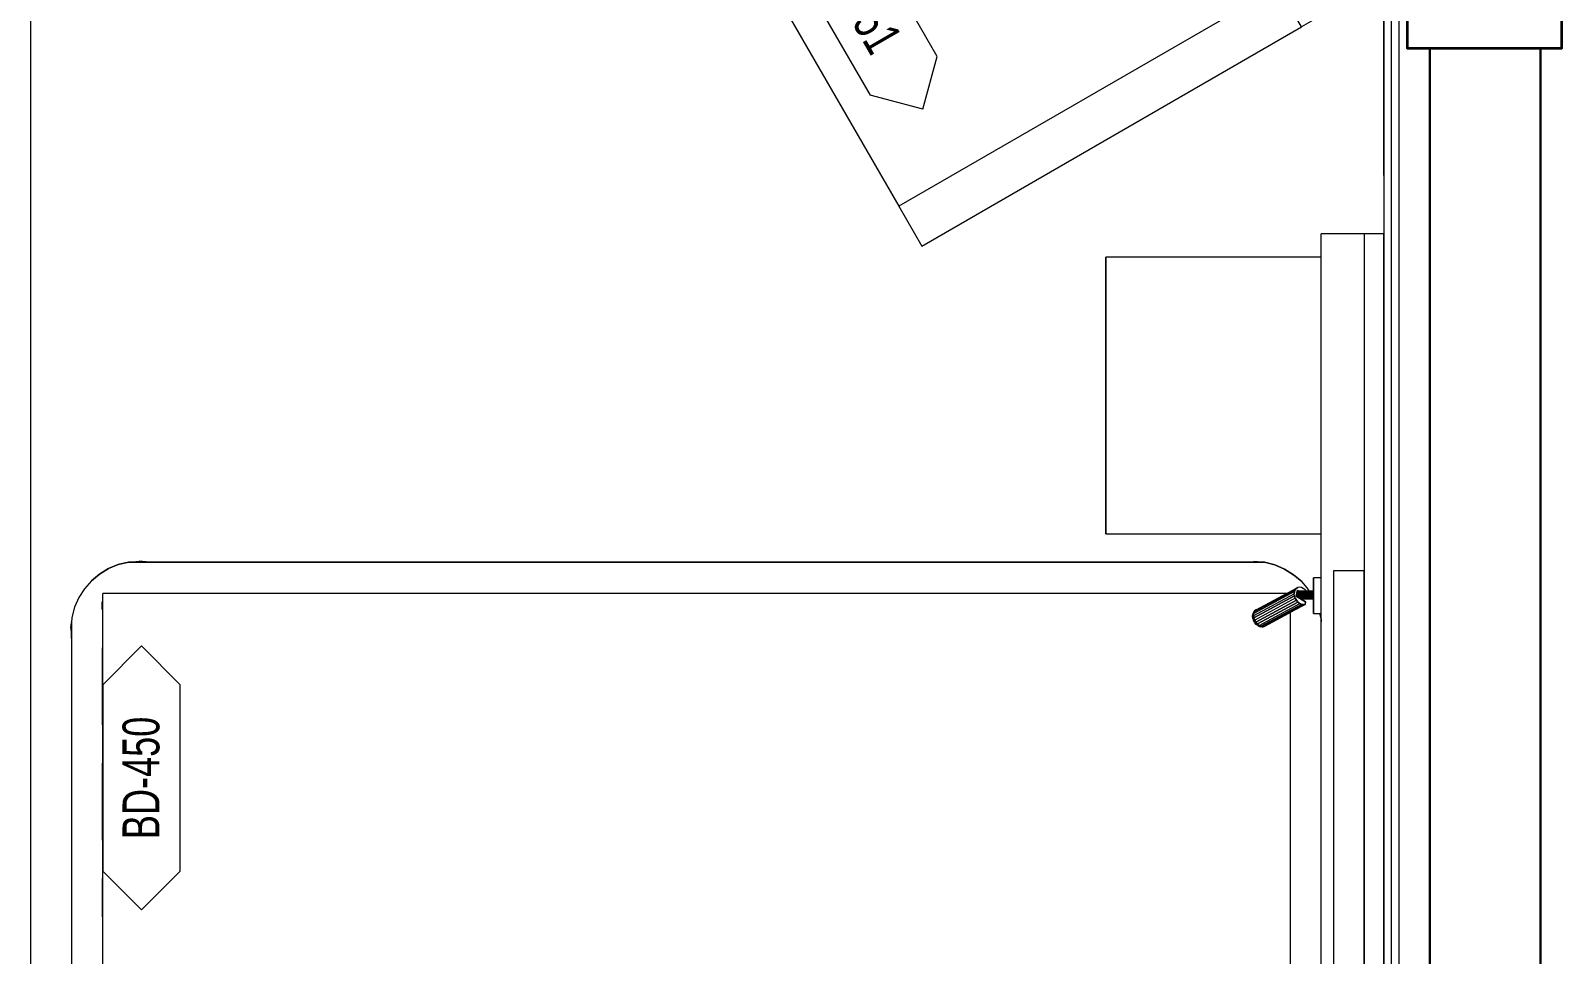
# Model space of a CAD drawing. Header units: centimetres. Extents: x 118932 to 154602, y -32682 to -23521.
# Drawn here: x 139624.1 to 139872.9, y -29733.5 to -29583.4 of the extents above; entities that cross this region are included whole.
import ezdxf
from ezdxf.enums import TextEntityAlignment as Align

# ---------------------------------------------------------------- set-up
doc = ezdxf.new("R2010")
doc.units = ezdxf.units.CM
doc.header["$LTSCALE"] = 50
doc.header["$MEASUREMENT"] = 0
doc.linetypes.add('HIDDEN', pattern=[0.375, 0.25, -0.125])
for name, color, linetype, lineweight, true_color in [('GEN_00_BL_Yazı', 7, 'Continuous', 0, 0x4f5250), ('GEN_01_TA_Kolon', 7, 'Continuous', 35, 0xd05d28), ('GEN_02_TF_Mobilya', 7, 'Continuous', 5, 0x745e3d), ('GEN_05_ML_Alçıpan_giydirme', 7, 'Continuous', 18, 0x7ebab5), ('KALACAK DUVARLAR', 7, 'Continuous', 30, 0x005387)]:
    doc.layers.add(name, color=color, linetype=linetype, lineweight=lineweight, true_color=true_color)
doc.layers.add('GEN_02_TF_Halı', color=7, linetype='Continuous', lineweight=5, true_color=0x903373, transparency=0.8)
doc.styles.add('Arial_6', font='arial.ttf', dxfattribs={"height": 59.5325})

# ---------------------------------------------------------------- blocks, each defined once
blk = doc.blocks.new('LEVEL 0_B BLOK_KOLON')
at = {"layer": 'GEN_01_TA_Kolon'}
blk.add_lwpolyline([(-1144, 96.89), (-1144, 96.89), (-1119, 96.89), (-1119, 96.89), (-1119, -0.11), (-1119, -0.11), (-1144, -0.11)], close=True, dxfattribs=at)
blk = doc.blocks.new('KALACAK DUVALAR LEVEL 0 B BLOK')
at = {"layer": 'KALACAK DUVARLAR'}
for points in [[(-1254.88, -145.86), (-1254.88, -486.67)], [(-1254.88, -685.9), (-1254.88, -685.9), (-1254.88, -145.9)], [(-1236.88, -685.9), (-1236.88, -145.86)]]:
    blk.add_lwpolyline(points, dxfattribs=at)
blk = doc.blocks.new('DUVAR LEVEL 0 B LBOK')
at = {"layer": 'GEN_05_ML_Alçıpan_giydirme', "elevation": 0}
blk.add_lwpolyline([(-527.95, 817.44), (-527.95, 320.95), (-525.45, 320.95), (-525.45, 817.44)], close=True, dxfattribs=at)
blk.add_lwpolyline([(-526.7, 320.95), (-526.7, 817.44)], dxfattribs=at)
blk = doc.blocks.new('FFE-Tag')
at = {"color": 0}
blk.add_wipeout([(-8.76, 0), (-6.19, 2.57), (6.19, 2.57), (8.76, 0), (6.19, -2.57), (-6.19, -2.57)], dxfattribs=at).dxf.layer = 'GEN_00_BL_Yazı'
at = {"layer": 'GEN_00_BL_Yazı', "color": 0}
for p, q in [((-8.76, 0), (-6.19, 2.57)), ((6.19, 2.57), (-6.19, 2.57)), ((8.76, 0), (6.19, 2.57)), ((-8.76, 0), (-6.19, -2.57)), ((8.76, 0), (6.19, -2.57)), ((-6.19, -2.57), (6.19, -2.57))]:
    blk.add_line(p, q, dxfattribs=at)
blk = doc.blocks.new('UP-451_LoungeChair')
at = {"layer": 'GEN_02_TF_Mobilya'}
for p, q in [((-406.4, 406.4), (-331.4, 406.4)), ((-406.4, -144.9), (-406.4, 406.4)), ((-331.4, 406.4), (331.4, 406.4)), ((-331.4, 406.4), (-331.4, -126.6)), ((331.4, 406.4), (406.4, 406.4)), ((331.4, -306.4), (331.4, 406.4)), ((406.4, 406.4), (406.4, -306.4)), ((-406.4, -306.4), (-406.4, -144.9)), ((-331.4, -126.6), (-331.4, -306.4)), ((-331.4, -230.2), (331.4, -230.2)), ((406.4, -306.4), (-406.4, -306.4)), ((-406.4, -306.4), (-406.4, -406.4)), ((406.4, -406.4), (406.4, -306.4)), ((-406.4, -406.4), (406.4, -406.4))]:
    blk.add_line(p, q, dxfattribs=at)
at = {"layer": 'GEN_00_BL_Yazı', "xscale": -24.48801272789174, "yscale": 24.48801272789174, "zscale": 24.48801272789174, "rotation": 179.9999999999789}
blk.add_blockref('FFE-Tag', (0, 293.4), dxfattribs=at)
at = {"layer": 'GEN_00_BL_Yazı', "style": 'Arial_6', "width": 0.7}
blk.add_attdef('KOD', text='', height=60, rotation=360, dxfattribs=at).set_placement((0, 293.4), align=Align.MIDDLE_CENTER)
blk = doc.blocks.new('CS-450_1 Headboard Unit _ A-01 - CS-450_1 Headboard Unit _ A-01_3-14660314-TYPE A-01 - MODEL ROOM')
at = {"layer": 'GEN_02_TF_Mobilya'}
for p, q in [((947.5, -24.2), (947.5, -36.9)), ((947.5, -24.2), (947.5, -36.9)), ((1005.9, -36.9), (1005.9, -24.2)), ((1005.9, -36.9), (1005.9, -24.2)), ((947.5, -36.9), (1005.9, -36.9)), ((1005.9, -36.9), (947.5, -36.9)), ((967, -50.6), (969.6, -48.4)), ((969.6, -48.4), (967, -50.6)), ((969.6, -59.5), (969.6, -36.9)), ((969.6, -36.9), (969.6, -59.5)), ((969.8, -36.9), (969.8, -63.1)), ((969.8, -63.1), (969.8, -36.9)), ((970.4, -63.3), (970.4, -36.9)), ((970.4, -36.9), (970.4, -63.3)), ((971.3, -63.5), (971.3, -36.9)), ((971.3, -63.5), (971.3, -36.9)), ((972.6, -63.8), (972.6, -36.9)), ((972.6, -36.9), (972.6, -63.8)), ((974, -36.9), (974, -64.2)), ((974, -64.2), (974, -36.9)), ((975.6, -64.5), (975.6, -36.9)), ((975.6, -36.9), (975.6, -64.5)), ((977.1, -36.9), (977.1, -64.9)), ((977.1, -64.9), (977.1, -36.9)), ((986.9, -49.6), (977.5, -65)), ((977.5, -65), (986.9, -49.6)), ((978.6, -63.2), (978.6, -36.9)), ((978.6, -36.9), (978.6, -63.2)), ((979.8, -36.9), (979.8, -61.2)), ((979.8, -36.9), (979.8, -61.2)), ((980.8, -36.9), (980.8, -59.6)), ((980.8, -59.6), (980.8, -36.9)), ((981.4, -58.6), (981.4, -36.9)), ((981.4, -36.9), (981.4, -58.6)), ((981.6, -58.3), (981.6, -36.9)), ((981.6, -36.9), (981.6, -58.3)), ((986.9, -49.6), (990.8, -50.6)), ((990.8, -50.6), (986.9, -49.6)), ((963.4, -56.5), (962.9, -59.6)), ((963.4, -56.5), (962.9, -59.6)), ((962.9, -59.6), (963.4, -62.5)), ((962.9, -59.6), (963.4, -62.5)), ((964.8, -53.5), (963.4, -56.5)), ((964.8, -53.5), (963.4, -56.5)), ((999, -128.3), (963.4, -62.5)), ((999, -128.3), (963.4, -62.5)), ((964.8, -64.9), (963.4, -62.5)), ((963.4, -62.5), (964.8, -64.9)), ((967, -50.6), (964.8, -53.5)), ((967, -50.6), (964.8, -53.5)), ((964.8, -64.9), (967.1, -66.8)), ((964.8, -64.9), (1000.4, -130.7)), ((964.8, -64.9), (1000.4, -130.7)), ((964.8, -64.9), (967.1, -66.8)), ((1002.6, -132.6), (967.1, -66.8)), ((1002.6, -132.6), (967.1, -66.8)), ((970, -67.9), (967.1, -66.8)), ((967.1, -66.8), (970, -67.9)), ((967.6, -62.6), (969.3, -59.9)), ((967.6, -62.6), (969.3, -59.9)), ((977.5, -65), (967.6, -62.6)), ((977.5, -65), (967.6, -62.6)), ((969.6, -63.1), (969.6, -60)), ((969.6, -60), (969.6, -63.1)), ((970, -67.9), (1005.6, -133.7)), ((970, -67.9), (1005.6, -133.7)), ((973.5, -68.3), (970, -67.9)), ((970, -67.9), (973.5, -68.3)), ((977.1, -67.9), (973.5, -68.3)), ((977.1, -67.9), (973.5, -68.3)), ((1009, -134.1), (973.5, -68.3)), ((1009, -134.1), (973.5, -68.3)), ((980.8, -66.6), (977.1, -67.9)), ((980.8, -66.6), (977.1, -67.9)), ((1012.7, -133.6), (977.1, -67.9)), ((977.1, -67.9), (1012.7, -133.6)), ((980.8, -66.6), (984.2, -64.7)), ((984.2, -64.7), (980.8, -66.6)), ((980.8, -66.6), (1016.3, -132.4)), ((980.8, -66.6), (1016.3, -132.4)), ((981.6, -55.6), (982.3, -57.1)), ((982.3, -57.1), (981.6, -55.6)), ((987.1, -62.2), (984.2, -64.7)), ((984.2, -64.7), (987.1, -62.2)), ((1019.7, -130.5), (984.2, -64.7)), ((984.2, -64.7), (1019.7, -130.5)), ((987.1, -62.2), (989.4, -59.3)), ((989.4, -59.3), (987.1, -62.2)), ((987.1, -62.2), (1022.7, -128)), ((1022.7, -128), (987.1, -62.2)), ((990.8, -56.3), (989.4, -59.3)), ((990.8, -56.3), (989.4, -59.3)), ((1024.9, -125.1), (989.4, -59.3)), ((1024.9, -125.1), (989.4, -59.3)), ((991.3, -53.2), (990.8, -50.6)), ((990.8, -50.6), (1001.4, -70.2)), ((991.3, -53.2), (990.8, -50.6)), ((1001.4, -70.2), (990.8, -50.6)), ((990.8, -56.3), (991.3, -53.2)), ((991.3, -53.2), (990.8, -56.3)), ((990.8, -56.3), (1026.3, -122)), ((990.8, -56.3), (1026.3, -122)), ((1026.8, -119), (991.3, -53.2)), ((1026.8, -119), (991.3, -53.2)), ((1001.7, -70.7), (1001.4, -70.2)), ((1001.7, -70.7), (1001.4, -70.2)), ((1001.9, -71.1), (1001.7, -70.7)), ((1001.9, -71.1), (1001.7, -70.7)), ((1002, -71.2), (1001.9, -71.1)), ((1002, -71.2), (1001.9, -71.1)), ((1026.3, -116.1), (1002, -71.2)), ((1002, -71.2), (1026.3, -116.1)), ((1024.9, -125.1), (1026.3, -122)), ((1026.3, -122), (1024.9, -125.1)), ((1025.1, -125.4), (1026.5, -122.3)), ((1026.5, -122.3), (1025.1, -125.4)), ((1027.3, -123.9), (1025.9, -126.9)), ((1027.3, -123.9), (1025.9, -126.9)), ((1026.3, -116.1), (1026.8, -119)), ((1026.8, -119), (1026.3, -116.1)), ((1026.8, -119), (1026.3, -122)), ((1026.8, -119), (1026.3, -122)), ((1027, -119.3), (1026.5, -116.4)), ((1027.3, -117.9), (1026.5, -116.4)), ((1027.3, -117.9), (1026.5, -116.4)), ((1026.5, -116.4), (1027, -119.3)), ((1026.5, -122.3), (1027, -119.3)), ((1027, -119.3), (1026.5, -122.3)), ((1027.3, -123.9), (1026.5, -122.3)), ((1026.5, -122.3), (1027.3, -123.9)), ((1027.8, -120.8), (1027, -119.3)), ((1027, -119.3), (1027.8, -120.8)), ((1027.3, -117.9), (1027.8, -120.8)), ((1027.3, -117.9), (1027.8, -120.8)), ((1027.8, -120.8), (1027.3, -123.9)), ((1027.8, -120.8), (1027.3, -123.9)), ((999, -128.3), (1000.4, -130.7)), ((999, -128.3), (1000.4, -130.7)), ((999.3, -128.9), (999.9, -130.1)), ((999.9, -130.1), (999.3, -128.9)), ((999.9, -130.1), (1001.4, -132.5)), ((999.9, -130.1), (1001.4, -132.5)), ((1002.6, -132.6), (1000.4, -130.7)), ((1000.4, -130.7), (1002.6, -132.6)), ((1000.5, -131), (1001.4, -132.5)), ((1001.4, -132.5), (1000.5, -131)), ((1002.8, -132.9), (1000.5, -131)), ((1002.8, -132.9), (1000.5, -131)), ((1001.4, -132.5), (1003.6, -134.4)), ((1001.4, -132.5), (1003.6, -134.4)), ((1002.6, -132.6), (1005.6, -133.7)), ((1002.6, -132.6), (1005.6, -133.7)), ((1002.8, -132.9), (1003.6, -134.4)), ((1003.6, -134.4), (1002.8, -132.9)), ((1005.7, -134), (1002.8, -132.9)), ((1002.8, -132.9), (1005.7, -134)), ((1003.6, -134.4), (1006.6, -135.5)), ((1003.6, -134.4), (1006.6, -135.5)), ((1009, -134.1), (1005.6, -133.7)), ((1009, -134.1), (1005.6, -133.7)), ((1005.7, -134), (1006.6, -135.5)), ((1006.6, -135.5), (1005.7, -134)), ((1009.2, -134.4), (1005.7, -134)), ((1009.2, -134.4), (1005.7, -134)), ((1006.6, -135.5), (1010, -135.9)), ((1010, -135.9), (1006.6, -135.5)), ((1009, -134.1), (1012.7, -133.6)), ((1012.7, -133.6), (1009, -134.1)), ((1009.2, -134.4), (1012.8, -133.9)), ((1012.8, -133.9), (1009.2, -134.4)), ((1009.2, -134.4), (1010, -135.9)), ((1009.2, -134.4), (1010, -135.9)), ((1013.7, -135.5), (1010, -135.9)), ((1013.7, -135.5), (1010, -135.9)), ((1012.7, -133.6), (1016.3, -132.4)), ((1016.3, -132.4), (1012.7, -133.6)), ((1016.5, -132.7), (1012.8, -133.9)), ((1016.5, -132.7), (1012.8, -133.9)), ((1013.7, -135.5), (1012.8, -133.9)), ((1013.7, -135.5), (1012.8, -133.9)), ((1013.7, -135.5), (1017.3, -134.2)), ((1013.7, -135.5), (1017.3, -134.2)), ((1019.7, -130.5), (1016.3, -132.4)), ((1019.7, -130.5), (1016.3, -132.4)), ((1019.9, -130.8), (1016.5, -132.7)), ((1016.5, -132.7), (1019.9, -130.8)), ((1016.5, -132.7), (1017.3, -134.2)), ((1016.5, -132.7), (1017.3, -134.2)), ((1020.7, -132.3), (1017.3, -134.2)), ((1020.7, -132.3), (1017.3, -134.2)), ((1022.7, -128), (1019.7, -130.5)), ((1022.7, -128), (1019.7, -130.5)), ((1022.8, -128.3), (1019.9, -130.8)), ((1022.8, -128.3), (1019.9, -130.8)), ((1020.7, -132.3), (1019.9, -130.8)), ((1020.7, -132.3), (1019.9, -130.8)), ((1023.7, -129.8), (1020.7, -132.3)), ((1020.7, -132.3), (1023.7, -129.8)), ((1024.9, -125.1), (1022.7, -128)), ((1024.9, -125.1), (1022.7, -128)), ((1022.8, -128.3), (1025.1, -125.4)), ((1025.1, -125.4), (1022.8, -128.3)), ((1022.8, -128.3), (1023.7, -129.8)), ((1022.8, -128.3), (1023.7, -129.8)), ((1025.9, -126.9), (1023.7, -129.8)), ((1025.9, -126.9), (1023.7, -129.8)), ((1025.9, -126.9), (1025.1, -125.4)), ((1025.1, -125.4), (1025.9, -126.9))]:
    blk.add_line(p, q, dxfattribs=at)
blk = doc.blocks.new('CS-451_290x120x214_HeadboardUnit_Bed')
at = {"layer": 'GEN_02_TF_Mobilya'}
for p, q in [((144.78, -3.18), (-144.78, -3.18)), ((144.78, -3.18), (-144.78, -3.18)), ((-144.78, -10.16), (144.78, -10.16)), ((-144.78, -10.16), (144.78, -10.16)), ((82.2, -10.2), (81.71, -10.16)), ((81.71, -10.16), (82.2, -10.2)), ((82.2, -10.2), (83.06, -10.42)), ((82.2, -10.2), (83.06, -10.42)), ((86.69, -12.05), (86.95, -12.21)), ((86.69, -12.05), (86.95, -12.21)), ((86.95, -12.21), (87.24, -12.46)), ((86.95, -12.21), (87.24, -12.46)), ((96.04, -45.16), (96.04, -10.16)), ((140.97, -10.16), (140.97, -45.16)), ((87.24, -12.46), (88.26, -13.34)), ((87.24, -12.46), (88.26, -13.34)), ((88.26, -13.34), (89.39, -14.65)), ((89.39, -14.65), (88.26, -13.34)), ((89.39, -14.65), (90.3, -16.13)), ((90.3, -16.13), (89.39, -14.65)), ((83.25, -15.24), (-82.79, -15.24)), ((83.25, -15.24), (-82.79, -15.24)), ((86.36, -15.77), (86.36, -208.28)), ((90.3, -16.13), (90.98, -17.72)), ((90.98, -17.72), (90.3, -16.13)), ((90.98, -17.72), (91.4, -19.4)), ((91.4, -19.4), (90.98, -17.72)), ((91.4, -19.4), (91.44, -19.89)), ((91.44, -19.89), (91.4, -19.4)), ((91.44, -19.89), (91.44, -22.86)), ((91.44, -22.86), (91.44, -19.89)), ((91.44, -19.89), (91.55, -21.13)), ((91.44, -19.89), (91.44, -22.86)), ((91.44, -22.86), (91.55, -21.13)), ((91.44, -200.66), (91.44, -22.86)), ((91.44, -22.86), (91.44, -200.66)), ((96.04, -45.16), (140.97, -45.16)), ((86.36, -77.86), (86.36, -114.55)), ((91.44, -203.99), (91.44, -200.66)), ((91.44, -200.66), (91.44, -203.99)), ((91.44, -203.99), (91.44, -200.66)), ((91.44, -200.66), (91.57, -202.37)), ((91.44, -203.99), (91.43, -204.08)), ((91.43, -204.08), (91.44, -203.99)), ((91.44, -203.99), (91.57, -202.37)), ((91.04, -205.75), (90.39, -207.33)), ((90.39, -207.33), (91.04, -205.75)), ((91.43, -204.08), (91.04, -205.75)), ((91.04, -205.75), (91.43, -204.08)), ((-86.36, -208.28), (86.36, -208.28)), ((89.5, -208.8), (88.4, -210.12)), ((88.4, -210.12), (89.5, -208.8)), ((90.39, -207.33), (89.5, -208.8)), ((89.5, -208.8), (90.39, -207.33)), ((87.11, -211.25), (85.66, -212.16)), ((87.11, -211.25), (85.66, -212.16)), ((88.4, -210.12), (87.11, -211.25)), ((88.4, -210.12), (87.11, -211.25)), ((79.01, -213.36), (-78.74, -213.36)), ((79.01, -213.36), (-78.74, -213.36)), ((81.63, -213.36), (79.01, -213.36)), ((81.63, -213.36), (79.01, -213.36)), ((80.72, -213.45), (79.01, -213.36)), ((79.01, -213.36), (81.63, -213.36)), ((80.72, -213.45), (81.63, -213.36)), ((82.43, -213.28), (81.63, -213.36)), ((82.43, -213.28), (81.63, -213.36)), ((84.09, -212.85), (82.43, -213.28)), ((84.09, -212.85), (82.43, -213.28)), ((85.66, -212.16), (84.09, -212.85)), ((85.66, -212.16), (84.09, -212.85))]:
    blk.add_line(p, q, dxfattribs=at)
at = {"layer": 'GEN_02_TF_Mobilya', "linetype": 'HIDDEN'}
blk.add_line((-85, -208.14), (85, -208.34), dxfattribs=at)
at = {"layer": 'GEN_02_TF_Mobilya'}
for points in [[(-144.78, 0), (-144.78, -3.18), (-144.78, -3.18), (-144.78, -10.16), (-144.78, -3.18), (-144.78, -3.18), (-144.78, 0), (144.78, 0), (144.78, -10.16)], [(140.97, -10.16), (140.97, -45.16), (96.04, -45.16), (96.04, -10.16)]]:
    blk.add_lwpolyline(points, dxfattribs=at)
at = {"xscale": -0.1, "yscale": 0.1, "zscale": 0.1}
blk.add_blockref('CS-450_1 Headboard Unit _ A-01 - CS-450_1 Headboard Unit _ A-01_3-14660314-TYPE A-01 - MODEL ROOM', (183.65, -7.74), dxfattribs=at)
at = {"layer": 'GEN_00_BL_Yazı', "style": 'Arial_6', "width": 0.7}
blk.add_attdef('KOD_1', text='', height=6, dxfattribs=at).set_placement((-30.15, -16.46), align=Align.MIDDLE_CENTER)
at = {"layer": 'GEN_00_BL_Yazı', "xscale": -2.448801272789174, "yscale": 2.448801272789174, "zscale": 2.448801272789174, "rotation": 180}
blk.add_blockref('FFE-Tag', (56.36, -201.98), dxfattribs=at)
at = {"layer": 'GEN_00_BL_Yazı', "style": 'Arial_6', "width": 0.7}
blk.add_attdef('KOD', text='', height=6, dxfattribs=at).set_placement((56.36, -201.98), align=Align.MIDDLE_CENTER)
blk = doc.blocks.new('AA-452')
at = {"layer": 'GEN_00_BL_Yazı', "xscale": 2.448801272789174, "yscale": 2.448801272789174, "zscale": 2.448801272789174}
blk.add_blockref('FFE-Tag', (50, 0), dxfattribs=at)
blk.add_lwpolyline([(-90, 6.3), (90, 6.3), (90, 11.3), (-90, 11.3)], close=True)
at = {"layer": 'GEN_00_BL_Yazı', "insert": (49.68, -1.08), "char_height": 6, "attachment_point": 5, "style": 'Arial_6'}
blk.add_mtext('AA-452', dxfattribs=at)
blk = doc.blocks.new('b blok level 0 tefriş')
ref = blk.add_blockref('UP-451_LoungeChair', (542.44, 1.78, 0), dxfattribs=dict(xscale=-0.09999999999999999, yscale=0.09999999999999998, zscale=0.09999999999999999, rotation=120.0000187160383))
ref.add_attrib('KOD', 'UP-451', dxfattribs={"layer": 'GEN_00_BL_Yazı', "height": 6, "rotation": 300, "style": 'Arial_6', "width": 0.7}).set_placement((517.03, -12.89, 0), align=Align.MIDDLE_CENTER)
at = {"layer": 'GEN_02_TF_Halı', "elevation": 0}
blk.add_lwpolyline([(602.68, -42.21), (602.68, 69.99), (382.68, 69.99), (382.68, -350.01), (602.68, -350.01), (602.68, -331.77)], dxfattribs=at)
at = {"layer": 'GEN_02_TF_Mobilya'}
ref = blk.add_blockref('CS-451_290x120x214_HeadboardUnit_Bed', (602.68, -196.5, 0), dxfattribs=dict(at, xscale=-1, rotation=270))
ref.add_attrib('KOD', 'BD-450', dxfattribs={"layer": 'GEN_00_BL_Yazı', "height": 6, "rotation": 90, "style": 'Arial_6', "width": 0.7}).set_placement((400.62, -140.14, 0), align=Align.MIDDLE_CENTER)
at = {"layer": 'GEN_02_TF_Mobilya', "rotation": 270}
blk.add_blockref('AA-452', (588.2, -196.5, 0), dxfattribs=at)

msp = doc.modelspace()

# ---------------------------------------------------------------- block references
for name, p in [('LEVEL 0_B BLOK_KOLON', (140991.94, -29586.18, 0)), ('KALACAK DUVALAR LEVEL 0 B BLOK', (141106.44, -29440.39, 0)), ('DUVAR LEVEL 0 B LBOK', (140372.02, -30290.65))]:
    msp.add_blockref(name, p)

# ---------------------------------------------------------------- next in the draw order: block references
msp.add_blockref('b blok level 0 tefriş', (139241.38, -29564.69, 0))

doc.saveas('drawing.dxf')
